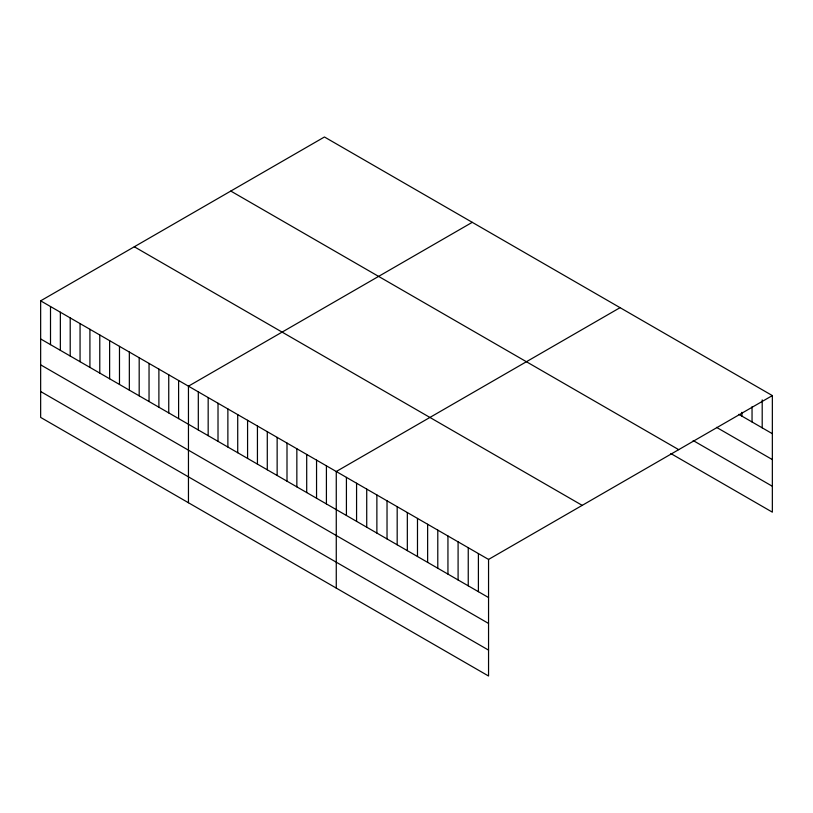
<?xml version="1.0" encoding="UTF-8"?>
<svg xmlns="http://www.w3.org/2000/svg" width="813" height="813" viewBox="0 0 813 813"><rect width="100%" height="100%" fill="white"/><g stroke="black" fill="none" stroke-linecap="round" stroke-linejoin="round"><path stroke-width="1.22" d="M40.65 300.84L488.552 559.435L488.552 676.01L40.65 417.415L40.65 300.84L324.448 136.991L772.35 395.585L772.35 512.16L670.827 453.542M472.262 222.325L188.453 386.175L188.453 502.749M620.065 307.66L336.267 471.51L336.267 588.084M488.552 559.435L772.35 395.585M738.844 414.345L772.35 433.695M716.507 427.343L772.35 459.589M693.164 440.544L772.35 486.265M230.801 191.065L678.692 449.65M134.308 246.776L582.199 505.361M40.65 338.95L488.552 597.545M40.65 364.844L488.552 623.439M40.65 391.52L488.552 650.115M762.198 399.884L762.198 427.831M752.045 406.724L752.045 421.967M741.893 412.293L741.893 416.104M478.4 553.572L478.4 591.681M468.247 547.708L468.247 585.817M458.095 541.854L458.095 579.964M447.943 535.991L447.943 574.1M437.79 530.127L437.79 568.236M427.638 524.263L427.638 562.372M417.486 518.409L417.486 556.509M407.333 512.546L407.333 550.655M397.181 506.682L397.181 544.791M387.029 500.818L387.029 538.928M376.876 494.954L376.876 533.064M366.724 489.101L366.724 527.21M356.572 483.237L356.572 521.346M346.419 477.373L346.419 515.483M326.409 465.829L326.409 503.928M316.552 460.138L316.552 498.247M306.704 454.447L306.704 492.556M296.847 448.756L296.847 486.865M286.999 443.065L286.999 481.174M277.142 437.384L277.142 475.483M267.284 431.693L267.284 469.802M257.436 426.002L257.436 464.111M247.579 420.311L247.579 458.42M237.721 414.62L237.721 452.729M227.874 408.929L227.874 447.038M218.016 403.248L218.016 441.357M208.169 397.557L208.169 435.666M198.311 391.866L198.311 429.975M178.606 380.484L178.606 418.593M168.748 374.803L168.748 412.913M158.891 369.112L158.891 407.222M149.043 363.421L149.043 401.531M139.186 357.73L139.186 395.84M129.338 352.039L129.338 390.149M119.481 346.358L119.481 384.468M109.623 340.667L109.623 378.777M99.775 334.976L99.775 373.086M89.918 329.285L89.918 367.395M80.06 323.594L80.06 361.704M70.213 317.913L70.213 356.013M60.355 312.222L60.355 350.332M50.508 306.531L50.508 344.641"/></g></svg>
